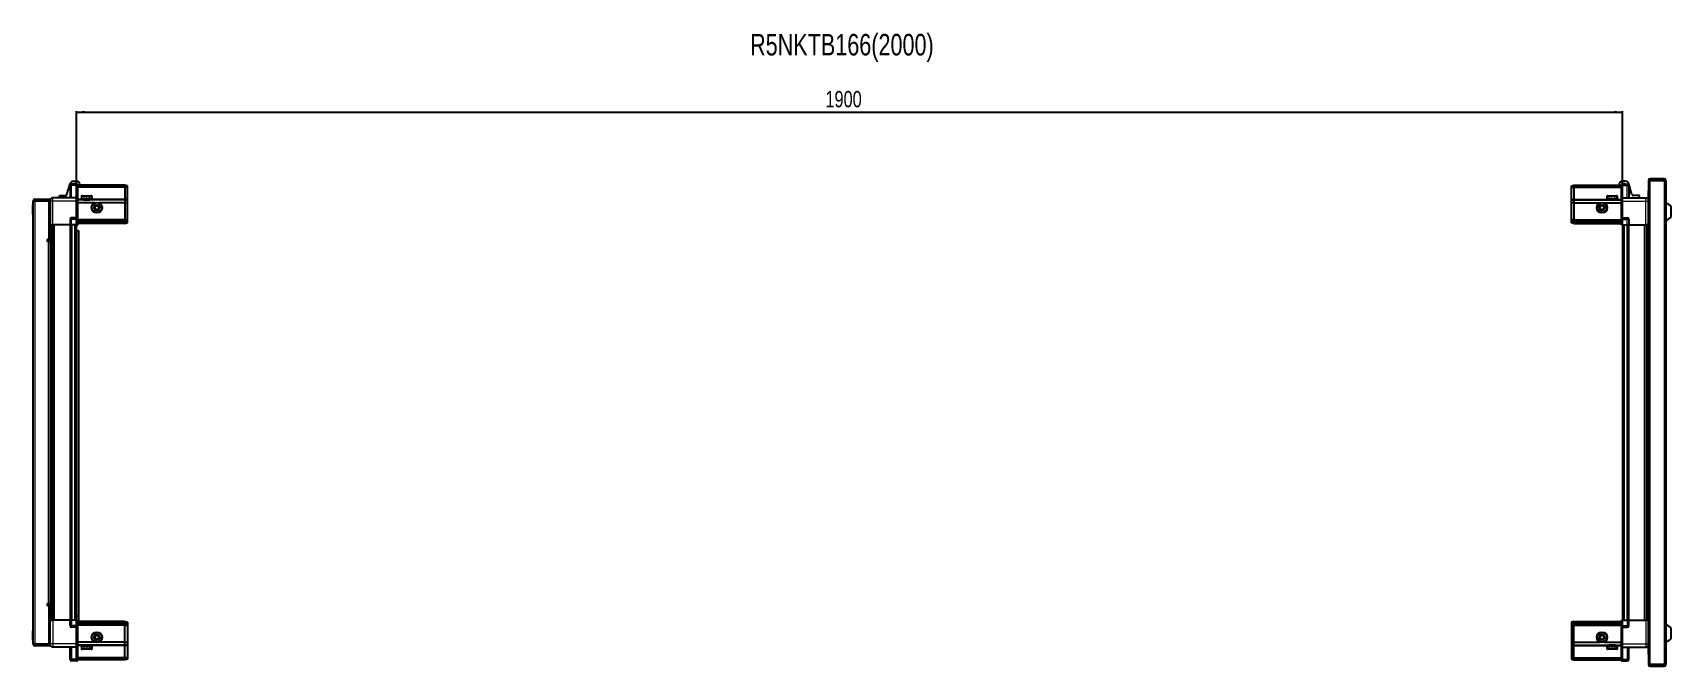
# Model space of a CAD drawing. Header units: millimetres. Extents: x 1132 to 7062, y -1137 to 1926.
# Drawn here: x 3138 to 5152, y 1148 to 1926 of the extents above; entities that cross this region are included whole.
import ezdxf

# ---------------------------------------------------------------- set-up
doc = ezdxf.new("R2010")
doc.units = ezdxf.units.MM
doc.layers.add('FORMAT', color=7, linetype='Continuous')
doc.styles.add('SLDTEXTSTYLE0', font='TXT', dxfattribs={"width": 0.75})
doc.dimstyles.new('SLDDIMSTYLE0', dxfattribs={"dimtxt": 20, "dimasz": 10, "dimexe": 0, "dimexo": 0.0625, "dimgap": 5, "dimtad": 2, "dimdec": 1, "dimrnd": 1e-09, "dimzin": 12, "dimdsep": 46, "dimtxsty": 'SLDTEXTSTYLE0', "dimsah": 1, "dimcen": 0.09, "dimadec": 0, "dimazin": 3, "dimtfac": 1, "dimtofl": 0, "dimtmove": 0, "dimatfit": 3, "dimfxl": 0, "dimfrac": 2, "dimtolj": 1, "dimtzin": 12, "dimarcsym": 0})

# ---------------------------------------------------------------- blocks, each defined once
blk = doc.blocks.new('_D_5')
at = {"layer": 'FORMAT'}
for p, q in [((3192.1, 1690.1), (3192.1, 1829.6)), ((3192.1, 1828.6), (5092.1, 1828.6)), ((5092.1, 1690.1), (5092.1, 1829.6))]:
    blk.add_line(p, q, dxfattribs=at)
for points in [[(3192.1, 1828.6), (3202.1, 1827.1), (3202.1, 1830.1)], [(5092.1, 1828.6), (5082.1, 1830.1), (5082.1, 1827.1)]]:
    blk.add_solid(points, dxfattribs=at)
at = {"layer": 'FORMAT', "insert": (4112.6, 1854.4), "char_height": 20, "attachment_point": 1, "style": 'SLDTEXTSTYLE0'}
blk.add_mtext('1900', dxfattribs=at)

msp = doc.modelspace()

# ---------------------------------------------------------------- linework, layer by layer
at = {"color": 7, "linetype": 'Continuous', "lineweight": 25}
for p, q in [((3180.48, 1727.19), (3184.25, 1740.34)), ((3184.26, 1738.1), (3184.26, 1723.1)), ((3192.26, 1740.1), (3186.26, 1740.1)), ((3188.57, 1743.6), (3191.8, 1743.6)), ((3192.26, 1740.1), (3192.59, 1740.1)), ((3192.26, 1740.1), (3192.26, 1738.1)), ((3192.26, 1723.3), (3192.26, 1738.1)), ((3192.26, 1723.3), (3192.26, 1738.1)), ((3193.46, 1739.6), (3192.59, 1740.1)), ((3193.46, 1738.1), (3193.46, 1739.6)), ((3251.76, 1738.6), (3193.46, 1738.6)), ((3193.46, 1738.1), (3193.46, 1723.3)), ((3251.76, 1736.1), (3193.46, 1736.1)), ((3196.12, 1740.34), (3196.62, 1738.6)), ((3251.76, 1738.6), (3251.76, 1736.1)), ((3254.76, 1737.8), (3251.76, 1738.6)), ((3251.76, 1736.1), (3251.76, 1721.6)), ((3254.76, 1735.95), (3251.76, 1736.1)), ((3254.76, 1735.95), (3254.76, 1737.8)), ((3254.76, 1721.6), (3254.76, 1735.95)), ((5029.46, 1737.8), (5032.46, 1738.6)), ((5029.46, 1735.95), (5029.46, 1737.8)), ((5029.46, 1735.95), (5032.46, 1736.1)), ((5029.46, 1721.6), (5029.46, 1735.95)), ((5032.46, 1738.6), (5032.46, 1736.1)), ((5032.46, 1738.6), (5090.76, 1738.6)), ((5032.46, 1736.1), (5032.46, 1721.6)), ((5032.46, 1736.1), (5090.76, 1736.1)), ((5088.09, 1740.34), (5087.59, 1738.6)), ((5091.62, 1740.1), (5090.76, 1739.6)), ((5090.76, 1739.6), (5090.76, 1738.1)), ((5090.76, 1723.3), (5090.76, 1738.1)), ((5091.96, 1740.1), (5091.62, 1740.1)), ((5091.96, 1738.1), (5091.96, 1740.1)), ((5091.96, 1740.1), (5097.96, 1740.1)), ((5091.96, 1738.1), (5091.96, 1723.3)), ((5095.64, 1743.6), (5092.42, 1743.6)), ((5099.96, 1738.1), (5099.96, 1723.1)), ((5103.74, 1727.19), (5099.97, 1740.34)), ((5123.96, 1744.5), (5123.96, 1732.1)), ((5123.96, 1732.1), (5125.46, 1732.1)), ((5125.46, 1744.5), (5125.46, 1732.1)), ((5125.96, 1731.6), (5125.96, 1744.5)), ((5125.96, 1744.5), (5143.36, 1744.5)), ((5143.36, 1746.6), (5126.06, 1746.6)), ((5143.36, 1745.1), (5126.06, 1745.1)), ((5143.36, 1745.1), (5143.36, 1746.6)), ((5143.36, 1744.5), (5145.46, 1744.5)), ((5145.46, 1744.5), (5145.46, 1149.7)), ((3138.76, 1714.74), (3138.46, 1714.74)), ((3138.46, 1703.17), (3138.46, 1714.74)), ((3140.26, 1719.25), (3138.76, 1719.25)), ((3138.76, 1718.75), (3138.76, 1719.25)), ((3138.76, 1175.45), (3138.76, 1718.75)), ((3140.86, 1719.85), (3140.86, 1721.35)), ((3140.86, 1721.35), (3141.76, 1721.35)), ((3140.86, 1719.85), (3141.76, 1719.85)), ((3140.86, 1719.35), (3158.26, 1719.35)), ((3141.76, 1719.85), (3141.76, 1721.35)), ((3141.76, 1721.35), (3158.26, 1721.35)), ((3141.76, 1719.85), (3158.26, 1719.85)), ((3158.26, 1719.85), (3158.26, 1721.35)), ((3159.76, 1719.35), (3158.26, 1719.35)), ((3158.26, 1719.35), (3158.26, 1671.85)), ((3159.76, 1719.1), (3159.76, 1690.1)), ((3192.26, 1723.1), (3163.26, 1723.1)), ((3171.31, 1723.1), (3171.31, 1726.1)), ((3171.31, 1726.1), (3179.03, 1726.1)), ((3192.26, 1723.1), (3192.26, 1723.3)), ((3192.26, 1723.1), (3193.46, 1723.1)), ((3192.26, 1719.1), (3192.26, 1723.1)), ((3192.26, 1698.8), (3192.26, 1719.1)), ((3193.46, 1723.3), (3193.46, 1723.1)), ((3193.46, 1723.1), (3193.46, 1719.1)), ((3251.76, 1720.6), (3193.46, 1720.6)), ((3193.46, 1719.1), (3193.46, 1698.8)), ((3214.76, 1717.1), (3193.46, 1717.1)), ((3198.26, 1725), (3198.26, 1722.6)), ((3198.26, 1722.6), (3198.26, 1722.1)), ((3198.26, 1722.1), (3198.39, 1722.1)), ((3198.58, 1722.6), (3198.39, 1722.6)), ((3198.39, 1722.6), (3198.39, 1722.1)), ((3198.39, 1722.1), (3198.58, 1722.1)), ((3198.58, 1722.6), (3198.58, 1722.1)), ((3198.58, 1722.1), (3199.11, 1722.1)), ((3199.06, 1725.8), (3206.23, 1725.8)), ((3199.51, 1722.6), (3199.11, 1722.6)), ((3199.11, 1722.6), (3199.11, 1722.1)), ((3199.11, 1722.1), (3199.51, 1722.1)), ((3199.51, 1722.6), (3199.51, 1722.1)), ((3199.51, 1722.1), (3200.38, 1722.1)), ((3200.36, 1722.1), (3200.36, 1722)), ((3200.36, 1722), (3209.16, 1722)), ((3200.95, 1722.6), (3200.38, 1722.6)), ((3200.38, 1722.6), (3200.38, 1722.1)), ((3200.38, 1722.1), (3200.95, 1722.1)), ((3200.76, 1721.6), (3201.45, 1721.12)), ((3200.76, 1721.6), (3205.79, 1721.6)), ((3201.45, 1721.12), (3200.76, 1720.64)), ((3200.76, 1720.64), (3200.76, 1720.6)), ((3200.76, 1720.64), (3205.79, 1720.64)), ((3200.95, 1722.6), (3200.95, 1722.1)), ((3200.95, 1722.1), (3202.08, 1722.1)), ((3201.45, 1721.12), (3205.61, 1721.12)), ((3202.77, 1722.6), (3202.08, 1722.6)), ((3202.08, 1722.6), (3202.08, 1722.1)), ((3202.08, 1722.1), (3202.77, 1722.1)), ((3202.77, 1722.6), (3202.77, 1722.1)), ((3202.77, 1722.1), (3204.04, 1722.1)), ((3204.78, 1722.6), (3204.04, 1722.6)), ((3204.04, 1722.6), (3204.04, 1722.1)), ((3204.04, 1722.1), (3204.27, 1722.1)), ((3204.27, 1722.6), (3204.27, 1722.1)), ((3204.77, 1722.6), (3204.77, 1722.1)), ((3204.77, 1722.1), (3204.78, 1722.1)), ((3204.78, 1722.6), (3204.78, 1722.1)), ((3204.78, 1722.1), (3206.07, 1722.1)), ((3205.61, 1721.12), (3208.07, 1721.12)), ((3205.79, 1721.6), (3208.76, 1721.6)), ((3205.79, 1720.64), (3208.76, 1720.64)), ((3206.79, 1722.6), (3206.07, 1722.6)), ((3206.07, 1722.6), (3206.07, 1722.1)), ((3206.13, 1722.6), (3206.13, 1722.1)), ((3206.13, 1722.1), (3206.79, 1722.1)), ((3206.23, 1725.8), (3210.46, 1725.8)), ((3206.79, 1722.6), (3206.79, 1722.1)), ((3206.79, 1722.1), (3207.97, 1722.1)), ((3208.59, 1722.6), (3207.97, 1722.6)), ((3207.97, 1722.6), (3207.97, 1722.1)), ((3207.97, 1722.1), (3208.59, 1722.1)), ((3208.07, 1721.12), (3208.76, 1721.6)), ((3208.76, 1720.64), (3208.07, 1721.12)), ((3208.59, 1722.6), (3208.59, 1722.1)), ((3208.59, 1722.1), (3209.56, 1722.1)), ((3208.76, 1720.6), (3208.76, 1720.64)), ((3209.16, 1722), (3209.16, 1722.1)), ((3210.03, 1722.6), (3209.56, 1722.6)), ((3209.56, 1722.6), (3209.56, 1722.1)), ((3209.56, 1722.1), (3210.03, 1722.1)), ((3210.03, 1722.6), (3210.03, 1722.1)), ((3210.03, 1722.1), (3210.68, 1722.1)), ((3210.95, 1722.6), (3210.68, 1722.6)), ((3210.68, 1722.6), (3210.68, 1722.1)), ((3210.68, 1722.1), (3210.95, 1722.1)), ((3210.95, 1722.6), (3210.95, 1722.1)), ((3210.95, 1722.1), (3211.22, 1722.1)), ((3211.26, 1722.6), (3211.22, 1722.6)), ((3211.22, 1722.6), (3211.22, 1722.1)), ((3211.22, 1722.1), (3211.26, 1722.1)), ((3211.26, 1722.6), (3211.26, 1725)), ((3211.26, 1722.6), (3211.26, 1722.1)), ((3251.76, 1717.1), (3219.76, 1717.1)), ((3251.76, 1721.6), (3251.76, 1720.6)), ((3251.76, 1720.6), (3251.76, 1717.1)), ((3254.76, 1719.8), (3251.76, 1720.6)), ((3251.76, 1717.1), (3251.76, 1696.6)), ((3251.76, 1717.1), (3254.76, 1716.77)), ((3254.76, 1719.8), (3254.76, 1721.6)), ((3254.76, 1716.77), (3254.76, 1719.8)), ((3254.76, 1696.6), (3254.76, 1716.77)), ((5029.46, 1719.8), (5029.46, 1721.6)), ((5029.46, 1719.8), (5032.46, 1720.6)), ((5029.46, 1716.77), (5029.46, 1719.8)), ((5032.46, 1717.1), (5029.46, 1716.77)), ((5029.46, 1696.6), (5029.46, 1716.77)), ((5032.46, 1721.6), (5032.46, 1720.6)), ((5032.46, 1720.6), (5032.46, 1717.1)), ((5032.46, 1720.6), (5090.76, 1720.6)), ((5032.46, 1717.1), (5032.46, 1696.6)), ((5032.46, 1717.1), (5064.46, 1717.1)), ((5069.46, 1717.1), (5090.76, 1717.1)), ((5072.96, 1725), (5072.96, 1722.1)), ((5072.96, 1722.1), (5072.99, 1722.1)), ((5073.11, 1722.6), (5072.99, 1722.6)), ((5072.99, 1722.6), (5072.99, 1722.1)), ((5072.99, 1722.1), (5073.11, 1722.1)), ((5073.11, 1722.6), (5073.11, 1722.1)), ((5073.11, 1722.1), (5073.52, 1722.1)), ((5073.86, 1722.6), (5073.52, 1722.6)), ((5073.52, 1722.6), (5073.52, 1722.1)), ((5073.52, 1722.1), (5073.86, 1722.1)), ((5073.76, 1725.8), (5085.16, 1725.8)), ((5073.86, 1722.6), (5073.86, 1722.1)), ((5073.86, 1722.1), (5074.64, 1722.1)), ((5075.16, 1722.6), (5074.64, 1722.6)), ((5074.64, 1722.6), (5074.64, 1722.1)), ((5074.64, 1722.1), (5075.16, 1722.1)), ((5075.06, 1722.1), (5075.06, 1722)), ((5075.06, 1722), (5083.86, 1722)), ((5075.16, 1722.6), (5075.16, 1722.1)), ((5075.16, 1722.1), (5076.22, 1722.1)), ((5075.46, 1721.6), (5076.15, 1721.12)), ((5075.46, 1721.6), (5083.46, 1721.6)), ((5076.15, 1721.12), (5075.46, 1720.64)), ((5075.46, 1720.64), (5075.46, 1720.6)), ((5075.46, 1720.64), (5083.46, 1720.64)), ((5076.15, 1721.12), (5082.77, 1721.12)), ((5076.88, 1722.6), (5076.22, 1722.6)), ((5076.22, 1722.6), (5076.22, 1722.1)), ((5076.22, 1722.1), (5076.88, 1722.1)), ((5076.88, 1722.6), (5076.88, 1722.1)), ((5076.88, 1722.1), (5078.12, 1722.1)), ((5078.85, 1722.6), (5078.12, 1722.6)), ((5078.12, 1722.6), (5078.12, 1722.1)), ((5078.12, 1722.1), (5078.55, 1722.1)), ((5078.55, 1722.6), (5078.55, 1722.1)), ((5078.85, 1722.6), (5078.85, 1722.1)), ((5078.85, 1722.1), (5080.15, 1722.1)), ((5080.88, 1722.6), (5080.15, 1722.6)), ((5080.15, 1722.6), (5080.15, 1722.1)), ((5080.42, 1722.6), (5080.42, 1722.1)), ((5080.42, 1722.1), (5080.88, 1722.1)), ((5080.88, 1722.6), (5080.88, 1722.1)), ((5080.88, 1722.1), (5082.11, 1722.1)), ((5082.77, 1722.6), (5082.11, 1722.6)), ((5082.11, 1722.6), (5082.11, 1722.1)), ((5082.11, 1722.1), (5082.77, 1722.1)), ((5082.77, 1722.6), (5082.77, 1722.1)), ((5082.77, 1722.1), (5083.82, 1722.1)), ((5082.77, 1721.12), (5083.46, 1721.6)), ((5083.46, 1720.64), (5082.77, 1721.12)), ((5083.46, 1720.6), (5083.46, 1720.64)), ((5084.34, 1722.6), (5083.82, 1722.6)), ((5083.82, 1722.6), (5083.82, 1722.1)), ((5083.82, 1722.1), (5084.34, 1722.1)), ((5083.86, 1722), (5083.86, 1722.1)), ((5084.34, 1722.6), (5084.34, 1722.1)), ((5084.34, 1722.1), (5085.09, 1722.1)), ((5085.42, 1722.6), (5085.09, 1722.6)), ((5085.09, 1722.6), (5085.09, 1722.1)), ((5085.09, 1722.1), (5085.42, 1722.1)), ((5085.42, 1722.6), (5085.42, 1722.1)), ((5085.42, 1722.1), (5085.82, 1722.1)), ((5085.93, 1722.6), (5085.82, 1722.6)), ((5085.82, 1722.6), (5085.82, 1722.1)), ((5085.82, 1722.1), (5085.93, 1722.1)), ((5085.93, 1722.6), (5085.93, 1722.1)), ((5085.93, 1722.1), (5085.96, 1722.1)), ((5085.96, 1722.1), (5085.96, 1725)), ((5090.76, 1723.1), (5090.76, 1723.3)), ((5091.96, 1723.1), (5090.76, 1723.1)), ((5090.76, 1719.1), (5090.76, 1723.1)), ((5090.76, 1698.8), (5090.76, 1719.1)), ((5091.96, 1723.3), (5091.96, 1723.1)), ((5091.96, 1723.1), (5091.96, 1719.1)), ((5091.96, 1723.1), (5120.96, 1723.1)), ((5091.96, 1719.1), (5091.96, 1698.8)), ((5112.91, 1726.1), (5105.18, 1726.1)), ((5112.91, 1723.1), (5112.91, 1726.1)), ((5123.86, 1731.6), (5123.86, 1162.6)), ((5123.86, 1731.6), (5125.96, 1731.6)), ((5152.06, 1700.1), (5152.06, 1712.1)), ((3138.46, 1703.17), (3138.76, 1703.17)), ((3158.26, 1692.85), (3159.76, 1692.85)), ((3184.26, 1696.6), (3184.26, 1690.1)), ((3192.26, 1698.6), (3186.26, 1698.6)), ((3192.26, 1698.6), (3192.26, 1698.8)), ((3192.26, 1698.6), (3192.26, 1696.6)), ((3192.26, 1698.6), (3193.46, 1698.6)), ((3192.26, 1690.1), (3192.26, 1696.6)), ((3192.26, 1690.1), (3192.26, 1696.6)), ((3192.59, 1690.1), (3192.59, 1696.6)), ((3193.46, 1698.8), (3193.46, 1698.6)), ((3193.46, 1697.93), (3193.46, 1698.6)), ((3193.46, 1697.93), (3193.46, 1690.1)), ((3251.76, 1695.6), (3193.46, 1695.6)), ((3251.76, 1694.6), (3193.46, 1694.6)), ((3251.76, 1693.1), (3193.46, 1693.1)), ((3251.76, 1691.6), (3193.46, 1691.6)), ((3251.76, 1696.6), (3251.76, 1695.6)), ((3251.76, 1695.6), (3251.76, 1694.6)), ((3251.76, 1695.6), (3254.76, 1694.8)), ((3251.76, 1694.6), (3251.76, 1693.1)), ((3251.76, 1694.6), (3254.76, 1694.06)), ((3251.76, 1693.1), (3254.76, 1693.56)), ((3251.76, 1693.1), (3251.76, 1691.6)), ((3251.76, 1691.6), (3254.76, 1692.41)), ((3254.76, 1694.8), (3254.76, 1696.6)), ((3254.76, 1694.06), (3254.76, 1694.8)), ((3254.76, 1693.56), (3254.76, 1694.06)), ((3254.76, 1692.41), (3254.76, 1693.56)), ((5029.46, 1694.8), (5029.46, 1696.6)), ((5032.46, 1695.6), (5029.46, 1694.8)), ((5029.46, 1694.06), (5029.46, 1694.8)), ((5032.46, 1694.6), (5029.46, 1694.06)), ((5029.46, 1693.56), (5029.46, 1694.06)), ((5032.46, 1693.1), (5029.46, 1693.56)), ((5029.46, 1692.41), (5029.46, 1693.56)), ((5032.46, 1691.6), (5029.46, 1692.41)), ((5032.46, 1696.6), (5032.46, 1695.6)), ((5032.46, 1695.6), (5032.46, 1694.6)), ((5032.46, 1695.6), (5090.76, 1695.6)), ((5032.46, 1694.6), (5090.76, 1694.6)), ((5032.46, 1694.6), (5032.46, 1693.1)), ((5032.46, 1693.1), (5032.46, 1691.6)), ((5032.46, 1693.1), (5090.76, 1693.1)), ((5032.46, 1691.6), (5090.76, 1691.6)), ((5090.76, 1698.6), (5090.76, 1698.8)), ((5091.96, 1698.6), (5090.76, 1698.6)), ((5090.76, 1698.6), (5090.76, 1697.93)), ((5090.76, 1690.1), (5090.76, 1697.93)), ((5091.62, 1696.6), (5091.62, 1690.1)), ((5091.96, 1698.8), (5091.96, 1698.6)), ((5091.96, 1696.6), (5091.96, 1698.6)), ((5091.96, 1696.6), (5091.96, 1698.6)), ((5091.96, 1698.6), (5097.96, 1698.6)), ((5091.96, 1696.6), (5091.96, 1690.1)), ((5099.96, 1696.6), (5099.96, 1690.1)), ((3158.26, 1671.85), (3156.91, 1671.85)), ((3159.76, 1690.1), (3158.26, 1690.1)), ((3160.41, 1204.1), (3160.41, 1690.1)), ((3162.2, 1690.1), (3162.2, 1204.1)), ((3162.23, 1690.1), (3162.23, 1204.1)), ((3184.26, 1690.1), (3163.26, 1690.1)), ((3184.26, 1690.1), (3186.26, 1690.1)), ((3184.91, 1204.1), (3184.91, 1690.1)), ((3192.26, 1690.1), (3186.26, 1690.1)), ((3192.11, 1204.1), (3192.11, 1690.1)), ((3192.11, 1683.1), (3194.61, 1683.1)), ((3192.26, 1690.1), (3192.59, 1690.1)), ((3192.26, 1690.1), (3192.26, 1690.1)), ((3193.46, 1690.1), (3192.59, 1690.1)), ((3192.59, 1690.1), (3192.59, 1690.1)), ((3194.61, 1683.1), (3194.61, 1209.6)), ((5091.62, 1690.1), (5090.76, 1690.1)), ((5091.96, 1690.1), (5091.62, 1690.1)), ((5091.96, 1690.1), (5097.96, 1690.1)), ((5092.11, 1690.1), (5092.11, 1204.1)), ((5099.96, 1690.1), (5097.96, 1690.1)), ((5099.31, 1690.1), (5099.31, 1204.1)), ((5099.96, 1690.1), (5120.96, 1690.1)), ((5121.98, 1204.1), (5121.98, 1690.1)), ((5122.02, 1204.1), (5122.02, 1690.1)), ((5123.81, 1690.1), (5123.81, 1204.1)), ((3156.91, 1669.85), (3157.66, 1669.85)), ((3157.66, 1669.85), (3159.76, 1669.85)), ((3159.76, 1669.85), (3159.76, 1224.35)), ((3157.66, 1224.35), (3156.91, 1224.35)), ((3156.91, 1222.35), (3158.26, 1222.35)), ((3159.76, 1224.35), (3157.66, 1224.35)), ((3158.26, 1222.35), (3158.26, 1174.85)), ((3194.61, 1209.6), (3192.11, 1209.6)), ((3194.61, 1209.6), (3194.61, 1202.6)), ((3138.76, 1191.04), (3138.46, 1191.04)), ((3138.46, 1181.36), (3138.46, 1191.04)), ((3159.76, 1204.1), (3158.26, 1204.1)), ((3159.76, 1201.35), (3158.26, 1201.35)), ((3159.76, 1175.1), (3159.76, 1204.1)), ((3184.26, 1204.1), (3163.26, 1204.1)), ((3184.26, 1197.6), (3184.26, 1204.1)), ((3184.26, 1204.1), (3186.26, 1204.1)), ((3192.26, 1204.1), (3186.26, 1204.1)), ((3192.26, 1195.6), (3186.26, 1195.6)), ((3192.26, 1197.6), (3192.26, 1204.1)), ((3192.26, 1204.1), (3192.59, 1204.1)), ((3192.26, 1197.6), (3192.26, 1195.6)), ((3192.26, 1197.6), (3192.26, 1195.6)), ((3192.26, 1195.6), (3193.46, 1195.6)), ((3192.26, 1195.4), (3192.26, 1195.6)), ((3192.26, 1175.1), (3192.26, 1195.4)), ((3192.59, 1197.6), (3192.59, 1204.1)), ((3192.59, 1204.1), (3193.46, 1204.1)), ((3193.46, 1204.1), (3193.46, 1196.28)), ((3251.76, 1202.6), (3193.46, 1202.6)), ((3251.76, 1201.1), (3193.46, 1201.1)), ((3251.76, 1199.6), (3193.46, 1199.6)), ((3251.76, 1198.6), (3193.46, 1198.6)), ((3193.46, 1195.6), (3193.46, 1196.28)), ((3193.46, 1195.6), (3193.46, 1195.4)), ((3193.46, 1195.4), (3193.46, 1175.1)), ((3251.76, 1201.1), (3251.76, 1202.6)), ((3251.76, 1202.6), (3254.76, 1201.8)), ((3251.76, 1199.6), (3251.76, 1201.1)), ((3251.76, 1201.1), (3254.76, 1200.65)), ((3251.76, 1199.6), (3254.76, 1200.15)), ((3251.76, 1198.6), (3251.76, 1199.6)), ((3251.76, 1198.6), (3254.76, 1199.41)), ((3251.76, 1197.6), (3251.76, 1198.6)), ((3251.76, 1177.1), (3251.76, 1197.6)), ((3254.76, 1201.8), (3254.76, 1200.65)), ((3254.76, 1200.65), (3254.76, 1200.15)), ((3254.76, 1200.15), (3254.76, 1199.41)), ((3254.76, 1199.41), (3254.76, 1197.6)), ((3254.76, 1197.6), (3254.76, 1177.44)), ((5032.46, 1202.6), (5029.46, 1201.8)), ((5029.46, 1201.8), (5029.46, 1200.65)), ((5032.46, 1201.1), (5029.46, 1200.65)), ((5029.46, 1200.65), (5029.46, 1200.15)), ((5032.46, 1199.6), (5029.46, 1200.15)), ((5029.46, 1200.15), (5029.46, 1199.41)), ((5032.46, 1198.6), (5029.46, 1199.41)), ((5029.46, 1199.41), (5029.46, 1197.6)), ((5029.46, 1197.6), (5029.46, 1177.44)), ((5032.46, 1201.1), (5032.46, 1202.6)), ((5032.46, 1202.6), (5090.76, 1202.6)), ((5032.46, 1199.6), (5032.46, 1201.1)), ((5032.46, 1201.1), (5090.76, 1201.1)), ((5032.46, 1199.6), (5090.76, 1199.6)), ((5032.46, 1198.6), (5032.46, 1199.6)), ((5032.46, 1198.6), (5090.76, 1198.6)), ((5032.46, 1197.6), (5032.46, 1198.6)), ((5032.46, 1177.1), (5032.46, 1197.6)), ((5090.76, 1196.28), (5090.76, 1204.1)), ((5090.76, 1204.1), (5091.62, 1204.1)), ((5090.76, 1196.28), (5090.76, 1195.6)), ((5091.96, 1195.6), (5090.76, 1195.6)), ((5090.76, 1195.4), (5090.76, 1195.6)), ((5090.76, 1175.1), (5090.76, 1195.4)), ((5091.62, 1204.1), (5091.62, 1204.1)), ((5091.62, 1204.1), (5091.62, 1197.6)), ((5091.96, 1204.1), (5091.62, 1204.1)), ((5091.96, 1204.1), (5091.96, 1197.6)), ((5091.96, 1204.1), (5091.96, 1204.1)), ((5091.96, 1204.1), (5091.96, 1197.6)), ((5091.96, 1204.1), (5097.96, 1204.1)), ((5091.96, 1195.6), (5091.96, 1197.6)), ((5091.96, 1195.6), (5091.96, 1195.4)), ((5091.96, 1195.6), (5097.96, 1195.6)), ((5091.96, 1195.4), (5091.96, 1175.1)), ((5099.96, 1204.1), (5097.96, 1204.1)), ((5099.96, 1197.6), (5099.96, 1204.1)), ((5099.96, 1204.1), (5120.96, 1204.1)), ((5152.06, 1182.1), (5152.06, 1194.1)), ((3138.46, 1179.47), (3138.46, 1181.36)), ((3138.46, 1179.47), (3138.76, 1179.47)), ((3138.76, 1174.95), (3138.76, 1175.45)), ((3140.26, 1174.95), (3138.76, 1174.95)), ((3158.26, 1174.85), (3140.86, 1174.85)), ((3140.86, 1174.35), (3140.86, 1172.85)), ((3140.86, 1174.35), (3141.76, 1174.35)), ((3140.86, 1172.85), (3141.76, 1172.85)), ((3158.26, 1174.35), (3141.76, 1174.35)), ((3141.76, 1174.35), (3141.76, 1172.85)), ((3158.26, 1172.85), (3141.76, 1172.85)), ((3158.26, 1174.85), (3159.76, 1174.85)), ((3158.26, 1174.35), (3158.26, 1172.85)), ((3192.26, 1171.1), (3163.26, 1171.1)), ((3184.26, 1156.1), (3184.26, 1171.1)), ((3192.26, 1171.1), (3192.26, 1175.1)), ((3192.26, 1171.1), (3193.46, 1171.1)), ((3192.26, 1170.9), (3192.26, 1171.1)), ((3192.26, 1156.1), (3192.26, 1170.9)), ((3214.76, 1177.1), (3193.46, 1177.1)), ((3193.46, 1175.1), (3193.46, 1171.1)), ((3251.76, 1173.6), (3193.46, 1173.6)), ((3193.46, 1171.1), (3193.46, 1170.9)), ((3193.46, 1170.9), (3193.46, 1156.1)), ((3198.26, 1172.1), (3198.26, 1169.2)), ((3198.35, 1172.1), (3198.26, 1172.1)), ((3198.35, 1171.6), (3198.35, 1172.1)), ((3198.52, 1172.1), (3198.35, 1172.1)), ((3198.35, 1171.6), (3198.52, 1171.6)), ((3198.52, 1171.6), (3198.52, 1172.1)), ((3199.01, 1172.1), (3198.52, 1172.1)), ((3199.01, 1171.6), (3199.01, 1172.1)), ((3199.39, 1172.1), (3199.01, 1172.1)), ((3199.01, 1171.6), (3199.39, 1171.6)), ((3199.21, 1168.4), (3199.06, 1168.4)), ((3210.46, 1168.4), (3199.21, 1168.4)), ((3199.39, 1171.6), (3199.39, 1172.1)), ((3200.23, 1172.1), (3199.39, 1172.1)), ((3200.23, 1171.6), (3200.23, 1172.1)), ((3200.79, 1172.1), (3200.23, 1172.1)), ((3200.23, 1171.6), (3200.79, 1171.6)), ((3200.36, 1172.2), (3200.36, 1172.1)), ((3205.76, 1172.2), (3200.36, 1172.2)), ((3200.76, 1173.6), (3200.76, 1173.57)), ((3200.76, 1173.57), (3201.45, 1173.09)), ((3200.86, 1173.57), (3200.76, 1173.57)), ((3201.45, 1173.09), (3200.76, 1172.6)), ((3200.86, 1172.6), (3200.76, 1172.6)), ((3200.79, 1171.6), (3200.79, 1172.1)), ((3201.89, 1172.1), (3200.79, 1172.1)), ((3208.76, 1173.57), (3200.86, 1173.57)), ((3208.76, 1172.6), (3200.86, 1172.6)), ((3201.53, 1173.09), (3201.45, 1173.09)), ((3208.07, 1173.09), (3201.53, 1173.09)), ((3201.89, 1171.6), (3201.89, 1172.1)), ((3202.57, 1172.1), (3201.89, 1172.1)), ((3201.89, 1171.6), (3202.57, 1171.6)), ((3202.57, 1171.6), (3202.57, 1172.1)), ((3203.84, 1172.1), (3202.57, 1172.1)), ((3203.84, 1171.6), (3203.84, 1172.1)), ((3204.13, 1172.1), (3203.84, 1172.1)), ((3203.84, 1171.6), (3204.57, 1171.6)), ((3204.13, 1171.6), (3204.13, 1172.1)), ((3204.57, 1171.6), (3204.57, 1172.1)), ((3205.87, 1172.1), (3204.57, 1172.1)), ((3209.16, 1172.2), (3205.76, 1172.2)), ((3205.87, 1171.6), (3205.87, 1172.1)), ((3205.87, 1171.6), (3206.59, 1171.6)), ((3206, 1171.6), (3206, 1172.1)), ((3206.59, 1172.1), (3206, 1172.1)), ((3206.59, 1171.6), (3206.59, 1172.1)), ((3207.79, 1172.1), (3206.59, 1172.1)), ((3207.79, 1171.6), (3207.79, 1172.1)), ((3208.43, 1172.1), (3207.79, 1172.1)), ((3207.79, 1171.6), (3208.43, 1171.6)), ((3208.07, 1173.09), (3208.76, 1173.57)), ((3208.76, 1172.6), (3208.07, 1173.09)), ((3208.43, 1171.6), (3208.43, 1172.1)), ((3209.42, 1172.1), (3208.43, 1172.1)), ((3208.76, 1173.57), (3208.76, 1173.6)), ((3209.16, 1172.1), (3209.16, 1172.2)), ((3209.42, 1171.6), (3209.42, 1172.1)), ((3209.9, 1172.1), (3209.42, 1172.1)), ((3209.42, 1171.6), (3209.9, 1171.6)), ((3209.9, 1171.6), (3209.9, 1172.1)), ((3210.59, 1172.1), (3209.9, 1172.1)), ((3210.59, 1171.6), (3210.59, 1172.1)), ((3210.88, 1172.1), (3210.59, 1172.1)), ((3210.59, 1171.6), (3210.88, 1171.6)), ((3210.88, 1171.6), (3210.88, 1172.1)), ((3211.19, 1172.1), (3210.88, 1172.1)), ((3211.19, 1171.6), (3211.19, 1172.1)), ((3211.25, 1172.1), (3211.19, 1172.1)), ((3211.19, 1171.6), (3211.25, 1171.6)), ((3211.25, 1171.6), (3211.25, 1172.1)), ((3211.26, 1172.1), (3211.25, 1172.1)), ((3211.26, 1169.2), (3211.26, 1172.1)), ((3251.76, 1177.1), (3219.76, 1177.1)), ((3251.76, 1177.1), (3254.76, 1177.44)), ((3251.76, 1173.6), (3251.76, 1177.1)), ((3254.76, 1174.41), (3251.76, 1173.6)), ((3251.76, 1172.6), (3251.76, 1173.6)), ((3251.76, 1158.1), (3251.76, 1172.6)), ((3254.76, 1177.44), (3254.76, 1174.41)), ((3254.76, 1174.41), (3254.76, 1172.6)), ((3254.76, 1172.6), (3254.76, 1158.26)), ((5032.46, 1177.1), (5029.46, 1177.44)), ((5029.46, 1177.44), (5029.46, 1174.41)), ((5029.46, 1174.41), (5032.46, 1173.6)), ((5029.46, 1174.41), (5029.46, 1172.6)), ((5029.46, 1172.6), (5029.46, 1158.26)), ((5032.46, 1177.1), (5064.46, 1177.1)), ((5032.46, 1173.6), (5032.46, 1177.1)), ((5032.46, 1173.6), (5090.76, 1173.6)), ((5032.46, 1172.6), (5032.46, 1173.6)), ((5032.46, 1158.1), (5032.46, 1172.6)), ((5069.46, 1177.1), (5090.76, 1177.1)), ((5072.96, 1172.1), (5072.96, 1169.2)), ((5072.98, 1172.1), (5072.96, 1172.1)), ((5072.98, 1171.6), (5072.98, 1172.1)), ((5073.07, 1172.1), (5072.98, 1172.1)), ((5072.98, 1171.6), (5073.07, 1171.6)), ((5073.07, 1171.6), (5073.07, 1172.1)), ((5073.45, 1172.1), (5073.07, 1172.1)), ((5073.45, 1171.6), (5073.45, 1172.1)), ((5073.76, 1172.1), (5073.45, 1172.1)), ((5073.45, 1171.6), (5073.76, 1171.6)), ((5073.76, 1171.6), (5073.76, 1172.1)), ((5074.5, 1172.1), (5073.76, 1172.1)), ((5085.16, 1168.4), (5073.76, 1168.4)), ((5074.5, 1171.6), (5074.5, 1172.1)), ((5075.01, 1172.1), (5074.5, 1172.1)), ((5074.5, 1171.6), (5075.01, 1171.6)), ((5075.01, 1171.6), (5075.01, 1172.1)), ((5076.05, 1172.1), (5075.01, 1172.1)), ((5075.06, 1172.2), (5075.06, 1172.1)), ((5083.86, 1172.2), (5075.06, 1172.2)), ((5075.46, 1173.6), (5075.46, 1173.57)), ((5075.46, 1173.57), (5076.15, 1173.09)), ((5083.46, 1173.57), (5075.46, 1173.57)), ((5076.15, 1173.09), (5075.46, 1172.6)), ((5083.46, 1172.6), (5075.46, 1172.6)), ((5076.05, 1171.6), (5076.05, 1172.1)), ((5076.7, 1172.1), (5076.05, 1172.1)), ((5076.05, 1171.6), (5076.7, 1171.6)), ((5082.77, 1173.09), (5076.15, 1173.09)), ((5076.7, 1171.6), (5076.7, 1172.1)), ((5077.92, 1172.1), (5076.7, 1172.1)), ((5077.92, 1171.6), (5077.92, 1172.1)), ((5078.42, 1172.1), (5077.92, 1172.1)), ((5077.92, 1171.6), (5078.65, 1171.6)), ((5078.42, 1171.6), (5078.42, 1172.1)), ((5078.65, 1171.6), (5078.65, 1172.1)), ((5079.95, 1172.1), (5078.65, 1172.1)), ((5079.95, 1171.6), (5079.95, 1172.1)), ((5079.95, 1171.6), (5080.68, 1171.6)), ((5080.29, 1171.6), (5080.29, 1172.1)), ((5080.68, 1172.1), (5080.29, 1172.1)), ((5080.68, 1171.6), (5080.68, 1172.1)), ((5081.93, 1172.1), (5080.68, 1172.1)), ((5081.93, 1171.6), (5081.93, 1172.1)), ((5082.59, 1172.1), (5081.93, 1172.1)), ((5081.93, 1171.6), (5082.59, 1171.6)), ((5082.59, 1171.6), (5082.59, 1172.1)), ((5083.67, 1172.1), (5082.59, 1172.1)), ((5082.77, 1173.09), (5083.46, 1173.57)), ((5083.46, 1172.6), (5082.77, 1173.09)), ((5083.46, 1173.57), (5083.46, 1173.6)), ((5083.67, 1171.6), (5083.67, 1172.1)), ((5084.2, 1172.1), (5083.67, 1172.1)), ((5083.67, 1171.6), (5084.2, 1171.6)), ((5083.86, 1172.1), (5083.86, 1172.2)), ((5084.2, 1171.6), (5084.2, 1172.1)), ((5084.99, 1172.1), (5084.2, 1172.1)), ((5084.99, 1171.6), (5084.99, 1172.1)), ((5085.34, 1172.1), (5084.99, 1172.1)), ((5084.99, 1171.6), (5085.34, 1171.6)), ((5085.34, 1171.6), (5085.34, 1172.1)), ((5085.77, 1172.1), (5085.34, 1172.1)), ((5085.77, 1171.6), (5085.77, 1172.1)), ((5085.91, 1172.1), (5085.77, 1172.1)), ((5085.77, 1171.6), (5085.91, 1171.6)), ((5085.91, 1171.6), (5085.91, 1172.1)), ((5085.96, 1172.1), (5085.91, 1172.1)), ((5085.96, 1169.2), (5085.96, 1172.1)), ((5090.76, 1171.1), (5090.76, 1175.1)), ((5091.96, 1171.1), (5090.76, 1171.1)), ((5090.76, 1170.9), (5090.76, 1171.1)), ((5090.76, 1156.1), (5090.76, 1170.9)), ((5091.96, 1175.1), (5091.96, 1171.1)), ((5091.96, 1171.1), (5091.96, 1170.9)), ((5091.96, 1171.1), (5120.96, 1171.1)), ((5091.96, 1170.9), (5091.96, 1156.1)), ((5091.96, 1170.9), (5091.96, 1156.1)), ((5099.96, 1156.1), (5099.96, 1171.1)), ((3192.26, 1154.1), (3186.26, 1154.1)), ((3192.26, 1156.1), (3192.26, 1154.1)), ((3192.26, 1154.1), (3192.59, 1154.1)), ((3192.26, 1154.1), (3192.26, 1154.1)), ((3192.26, 1154.1), (3192.59, 1154.1)), ((3192.59, 1154.1), (3193.46, 1154.6)), ((3192.59, 1154.1), (3193.46, 1154.6)), ((3251.76, 1158.1), (3193.46, 1158.1)), ((3193.46, 1154.6), (3193.46, 1156.1)), ((3251.76, 1155.6), (3193.46, 1155.6)), ((3254.76, 1158.26), (3251.76, 1158.1)), ((3251.76, 1155.6), (3251.76, 1158.1)), ((3254.76, 1156.41), (3251.76, 1155.6)), ((3254.76, 1158.26), (3254.76, 1156.41)), ((5029.46, 1158.26), (5032.46, 1158.1)), ((5029.46, 1158.26), (5029.46, 1156.41)), ((5029.46, 1156.41), (5032.46, 1155.6)), ((5032.46, 1158.1), (5090.76, 1158.1)), ((5032.46, 1155.6), (5032.46, 1158.1)), ((5032.46, 1155.6), (5090.76, 1155.6)), ((5090.76, 1156.1), (5090.76, 1154.6)), ((5090.76, 1154.6), (5091.62, 1154.1)), ((5091.96, 1154.1), (5091.62, 1154.1)), ((5091.96, 1154.1), (5091.96, 1156.1)), ((5091.96, 1154.1), (5097.96, 1154.1)), ((5125.96, 1162.6), (5123.86, 1162.6)), ((5123.96, 1162.1), (5125.46, 1162.1)), ((5123.96, 1162.1), (5123.96, 1149.7)), ((5125.46, 1162.1), (5125.46, 1149.7)), ((5125.96, 1149.7), (5125.96, 1162.6)), ((5143.36, 1149.7), (5125.96, 1149.7)), ((5126.06, 1149.1), (5143.36, 1149.1)), ((5145.46, 1149.7), (5143.36, 1149.7)), ((5143.36, 1149.1), (5143.36, 1147.6)), ((5126.06, 1147.6), (5143.36, 1147.6))]:
    msp.add_line(p, q, dxfattribs=at)
at = {"color": 8, "linetype": 'Continuous', "lineweight": 18}
for p, q in [((3186.26, 1738.1), (3184.26, 1738.1)), ((3186.26, 1738.1), (3186.26, 1740.1)), ((3186.26, 1723.1), (3186.26, 1738.1)), ((3192.26, 1738.1), (3186.26, 1738.1)), ((3192.26, 1738.1), (3193.46, 1738.1)), ((5091.96, 1738.1), (5090.76, 1738.1)), ((5091.96, 1738.1), (5097.96, 1738.1)), ((5097.96, 1738.1), (5097.96, 1740.1)), ((5097.96, 1723.1), (5097.96, 1738.1)), ((5097.96, 1738.1), (5099.96, 1738.1)), ((5125.46, 1744.5), (5123.96, 1744.5)), ((5126.06, 1745.1), (5126.06, 1746.6)), ((5143.36, 1744.5), (5143.36, 1149.7)), ((3140.86, 1719.35), (3140.86, 1174.85)), ((3163.26, 1690.1), (3163.26, 1719.1)), ((3192.26, 1719.1), (3163.26, 1719.1)), ((3192.26, 1723.3), (3193.46, 1723.3)), ((3192.26, 1719.1), (3193.46, 1719.1)), ((3200.76, 1721.6), (3193.46, 1721.6)), ((3198.26, 1725), (3206.43, 1725)), ((3206.43, 1725), (3211.26, 1725)), ((3251.76, 1721.6), (3208.76, 1721.6)), ((3254.76, 1721.6), (3251.76, 1721.6)), ((5029.46, 1721.6), (5032.46, 1721.6)), ((5032.46, 1721.6), (5075.46, 1721.6)), ((5072.96, 1725), (5085.96, 1725)), ((5083.46, 1721.6), (5090.76, 1721.6)), ((5090.76, 1723.3), (5091.96, 1723.3)), ((5091.96, 1719.1), (5090.76, 1719.1)), ((5091.96, 1719.1), (5120.96, 1719.1)), ((5120.96, 1690.1), (5120.96, 1719.1)), ((5125.96, 1731.6), (5125.96, 1162.6)), ((3184.26, 1696.6), (3186.26, 1696.6)), ((3186.26, 1696.6), (3186.26, 1698.6)), ((3186.26, 1690.1), (3186.26, 1696.6)), ((3192.26, 1696.6), (3186.26, 1696.6)), ((3192.26, 1698.8), (3193.46, 1698.8)), ((3192.26, 1696.6), (3192.59, 1696.6)), ((3251.76, 1696.6), (3193.46, 1696.6)), ((3251.76, 1696.6), (3254.76, 1696.6)), ((5032.46, 1696.6), (5029.46, 1696.6)), ((5032.46, 1696.6), (5090.76, 1696.6)), ((5090.76, 1698.8), (5091.96, 1698.8)), ((5091.96, 1696.6), (5091.62, 1696.6)), ((5091.96, 1696.6), (5097.96, 1696.6)), ((5097.96, 1696.6), (5097.96, 1698.6)), ((5097.96, 1690.1), (5097.96, 1696.6)), ((5099.96, 1696.6), (5097.96, 1696.6)), ((3159.76, 1669.85), (3159.76, 1690.1)), ((3160.99, 1690.1), (3160.99, 1204.1)), ((3163.44, 1204.1), (3163.44, 1690.1)), ((3164.85, 1690.1), (3164.85, 1204.1)), ((3184.26, 1204.1), (3184.26, 1690.1)), ((3186.91, 1204.1), (3186.91, 1690.1)), ((3190.11, 1204.1), (3190.11, 1690.1)), ((3192.26, 1690.1), (3192.59, 1690.1)), ((5094.11, 1690.1), (5094.11, 1204.1)), ((5097.31, 1690.1), (5097.31, 1204.1)), ((5099.96, 1690.1), (5099.96, 1204.1)), ((5119.36, 1204.1), (5119.36, 1690.1)), ((5120.77, 1690.1), (5120.77, 1204.1)), ((5123.22, 1204.1), (5123.22, 1690.1)), ((3157.66, 1224.35), (3157.66, 1669.85)), ((3159.76, 1204.1), (3159.76, 1224.35)), ((3163.26, 1204.1), (3163.26, 1175.1)), ((3184.26, 1197.6), (3186.26, 1197.6)), ((3186.26, 1204.1), (3186.26, 1197.6)), ((3186.26, 1197.6), (3186.26, 1195.6)), ((3192.26, 1197.6), (3186.26, 1197.6)), ((3192.26, 1197.6), (3192.59, 1197.6)), ((3193.46, 1195.4), (3192.26, 1195.4)), ((3251.76, 1197.6), (3193.46, 1197.6)), ((3251.76, 1197.6), (3254.76, 1197.6)), ((5032.46, 1197.6), (5029.46, 1197.6)), ((5032.46, 1197.6), (5090.76, 1197.6)), ((5091.96, 1195.4), (5090.76, 1195.4)), ((5091.96, 1204.1), (5091.62, 1204.1)), ((5091.96, 1197.6), (5091.62, 1197.6)), ((5091.96, 1197.6), (5097.96, 1197.6)), ((5097.96, 1204.1), (5097.96, 1197.6)), ((5099.96, 1197.6), (5097.96, 1197.6)), ((5097.96, 1197.6), (5097.96, 1195.6)), ((5120.96, 1204.1), (5120.96, 1175.1)), ((3192.26, 1175.1), (3163.26, 1175.1)), ((3186.26, 1171.1), (3186.26, 1156.1)), ((3192.26, 1175.1), (3193.46, 1175.1)), ((3193.46, 1170.9), (3192.26, 1170.9)), ((3200.76, 1172.6), (3193.46, 1172.6)), ((3198.43, 1169.2), (3198.26, 1169.2)), ((3211.26, 1169.2), (3198.43, 1169.2)), ((3251.76, 1172.6), (3208.76, 1172.6)), ((3254.76, 1172.6), (3251.76, 1172.6)), ((5029.46, 1172.6), (5032.46, 1172.6)), ((5032.46, 1172.6), (5075.46, 1172.6)), ((5085.96, 1169.2), (5072.96, 1169.2)), ((5083.46, 1172.6), (5090.76, 1172.6)), ((5091.96, 1175.1), (5090.76, 1175.1)), ((5091.96, 1170.9), (5090.76, 1170.9)), ((5091.96, 1175.1), (5120.96, 1175.1)), ((5097.96, 1171.1), (5097.96, 1156.1)), ((3186.26, 1156.1), (3184.26, 1156.1)), ((3186.26, 1156.1), (3186.26, 1154.1)), ((3192.26, 1156.1), (3186.26, 1156.1)), ((3192.26, 1156.1), (3193.46, 1156.1)), ((5091.96, 1156.1), (5090.76, 1156.1)), ((5091.96, 1156.1), (5097.96, 1156.1)), ((5097.96, 1156.1), (5099.96, 1156.1)), ((5097.96, 1156.1), (5097.96, 1154.1)), ((5125.46, 1149.7), (5123.96, 1149.7)), ((5126.06, 1149.1), (5126.06, 1147.6))]:
    msp.add_line(p, q, dxfattribs=at)
at = {"color": 7, "linetype": 'Continuous', "lineweight": 25}
for centre, radius in [((3217.26, 1711.1), 6.5), ((3217.26, 1711.1), 3.46), ((5066.96, 1711.1), 6.5), ((5066.96, 1711.1), 3.46), ((3217.26, 1183.1), 6.5), ((5066.96, 1183.1), 6.5), ((3217.26, 1183.1), 3.46), ((5066.96, 1183.1), 3.46)]:
    msp.add_circle(centre, radius, dxfattribs=at)
at = {"color": 8, "linetype": 'Continuous', "lineweight": 18}
for centre in [(3217.26, 1711.1), (5066.96, 1711.1), (3217.26, 1183.1), (5066.96, 1183.1)]:
    msp.add_circle(centre, 5.7, dxfattribs=at)
at = {"color": 7, "linetype": 'Continuous', "lineweight": 25}
for centre, radius, start, end in [((3188.57, 1739.1), 4.5, 90, 164), ((3186.26, 1738.1), 2, 90, 180), ((3190.21, 1738.7), 1.9, 47.4631, 132.5369), ((3191.8, 1739.1), 4.5, 16, 90), ((5092.42, 1739.1), 4.5, 90, 164), ((5094.01, 1738.7), 1.9, 47.4631, 132.5369), ((5095.64, 1739.1), 4.5, 16, 90), ((5097.96, 1738.1), 2, 360, 90), ((5126.06, 1744.5), 2.1, 90, 180), ((5126.06, 1744.5), 0.6, 90, 180), ((5143.36, 1744.5), 2.1, 0, 90), ((5143.36, 1744.5), 0.6, 0, 90), ((3140.76, 1718.85), 0.5, 90, 117.7907), ((3158.16, 1719.25), 0.6, 9.59407, 90), ((3158.16, 1719.25), 2.1, 32.2369, 87.2706), ((3179.03, 1727.6), 1.5, 270, 344), ((3199.06, 1725), 0.8, 90, 180), ((3200.36, 1721.6), 0.4, 0, 90), ((3209.16, 1721.6), 0.4, 90, 180), ((3210.46, 1725), 0.8, 0, 90), ((3217.26, 1711.1), 2.5, 161.00659, 221.00659), ((3217.26, 1711.1), 2.5, 101.00659, 161.00659), ((3217.26, 1711.1), 2.5, 41.00659, 101.00659), ((3217.26, 1711.1), 2.5, 341.00659, 41.00659), ((5066.96, 1711.1), 2.5, 120.74103, 180.74103), ((5066.96, 1711.1), 2.5, 60.74103, 120.74103), ((5066.96, 1711.1), 2.5, 0.74103, 60.74103), ((5073.76, 1725), 0.8, 90, 180), ((5075.06, 1721.6), 0.4, 0, 90), ((5083.86, 1721.6), 0.4, 90, 180), ((5085.16, 1725), 0.8, 0, 90), ((5105.18, 1727.6), 1.5, 196, 270), ((5142.43, 1705.08), 11.91, 36.1266, 75.29965), ((3186.26, 1696.6), 2, 90, 180), ((3189.61, 1692.75), 5, 300, 346.70293), ((3217.26, 1711.1), 2.5, 221.00659, 281.00659), ((3217.26, 1711.1), 2.5, 281.00659, 341.00659), ((5066.96, 1711.1), 2.5, 180.74103, 240.74103), ((5066.96, 1711.1), 2.5, 240.74103, 300.74103), ((5066.96, 1711.1), 2.5, 300.74103, 0.74103), ((5097.96, 1696.6), 2, 0, 90), ((5142.43, 1707.13), 11.91, 284.70035, 323.8734), ((3156.91, 1670.85), 1, 90, 270), ((3156.91, 1223.35), 1, 90, 270), ((3186.26, 1197.6), 2, 180, 270), ((5097.96, 1197.6), 2, 270, 0), ((5142.43, 1187.08), 11.91, 36.1266, 75.29965), ((3140.76, 1175.35), 0.5, 243.58436, 270), ((3158.16, 1174.95), 0.6, 270, 350.40593), ((3158.16, 1174.95), 2.1, 272.7294, 327.8305), ((3199.06, 1169.2), 0.8, 180, 270), ((3200.36, 1172.6), 0.4, 270, 0), ((3209.16, 1172.6), 0.4, 180, 270), ((3210.46, 1169.2), 0.8, 270, 360), ((3217.26, 1183.1), 2.5, 127.98423, 187.98423), ((3217.26, 1183.1), 2.5, 187.98423, 247.98423), ((3217.26, 1183.1), 2.5, 67.98423, 127.98423), ((3217.26, 1183.1), 2.5, 247.98423, 307.98423), ((3217.26, 1183.1), 2.5, 7.98423, 67.98423), ((3217.26, 1183.1), 2.5, 307.98423, 7.98423), ((5066.96, 1183.1), 2.5, 155.91157, 215.91157), ((5066.96, 1183.1), 2.5, 95.91157, 155.91157), ((5066.96, 1183.1), 2.5, 215.91157, 275.91157), ((5066.96, 1183.1), 2.5, 35.91157, 95.91157), ((5066.96, 1183.1), 2.5, 275.91157, 335.91157), ((5066.96, 1183.1), 2.5, 335.91157, 35.91157), ((5073.76, 1169.2), 0.8, 180, 270), ((5075.06, 1172.6), 0.4, 270, 0), ((5083.86, 1172.6), 0.4, 180, 270), ((5085.16, 1169.2), 0.8, 270, 0), ((5142.43, 1189.13), 11.91, 284.70035, 323.8734), ((3186.26, 1156.1), 2, 180, 270), ((5097.96, 1156.1), 2, 270, 0), ((5126.06, 1149.7), 2.1, 180, 270), ((5126.06, 1149.7), 0.6, 180, 270), ((5143.36, 1149.7), 2.1, 270, 0), ((5143.36, 1149.7), 0.6, 270, 0)]:
    msp.add_arc(centre, radius, start, end, dxfattribs=at)
for centre, start_param, end_param in [((3196.06, 1696.6), 2.4188584, 3.1415927), ((5088.16, 1696.6), 0, 0.7227342), ((3196.06, 1197.6), 3.1415927, 3.8643269), ((5088.16, 1197.6), 5.5604511, 6.2831853)]:
    msp.add_ellipse(centre, major_axis=(3.46, 0), ratio=0.5773503, start_param=start_param, end_param=end_param, dxfattribs=at)
for points, knots in [([(3140.86, 1721.35), (3140.6, 1721.33), (3140.11, 1721.28), (3139.47, 1720.88), (3139, 1720.32), (3138.78, 1719.75), (3138.76, 1719.38), (3138.76, 1719.25)], [0, 0, 0, 0, 0.2302553, 0.4485219, 0.6667858, 0.8850496, 1, 1, 1, 1]), ([(3138.76, 1718.75), (3138.78, 1718.8), (3138.84, 1718.89), (3139.23, 1719.02), (3139.79, 1719.15), (3140.37, 1719.27), (3140.73, 1719.33), (3140.86, 1719.35)], [0, 0, 0, 0, 0.23025534, 0.4485219, 0.6667858, 0.88504963, 1, 1, 1, 1]), ([(3163.26, 1723.1), (3162.82, 1723.06), (3162.14, 1722.99), (3161.32, 1722.55), (3160.76, 1722.1), (3160.31, 1721.54), (3159.88, 1720.72), (3159.8, 1720.04), (3159.76, 1719.6)], [0, 0, 0, 0, 0.2394568, 0.3683607, 0.5, 0.6316393, 0.7605432, 1, 1, 1, 1]), ([(3159.76, 1719.6), (3159.76, 1719.6), (3159.76, 1719.58), (3159.76, 1719.47), (3159.76, 1719.3), (3159.76, 1719.17), (3159.76, 1719.1)], [0, 0, 0, 0, 0.2493943, 0.5003335, 0.7501667, 1, 1, 1, 1]), ([(3214.42, 1710.55), (3214.59, 1711.04), (3214.91, 1711.95), (3215.22, 1712.86), (3215.36, 1713.28)], [0, 0, 0, 0, 0.5346859, 1, 1, 1, 1]), ([(3215.36, 1713.28), (3215.87, 1713.38), (3216.82, 1713.57), (3217.76, 1713.75), (3218.2, 1713.83)], [0, 0, 0, 0, 0.53468586, 1, 1, 1, 1]), ([(3218.2, 1713.83), (3218.28, 1713.74), (3218.67, 1713.29), (3219.32, 1712.54), (3219.86, 1711.92), (3220.09, 1711.66)], [0, 0, 0, 0, 0.1331247, 0.6370994, 1, 1, 1, 1]), ([(3220.09, 1711.66), (3219.92, 1711.17), (3219.61, 1710.26), (3219.3, 1709.35), (3219.15, 1708.93)], [0, 0, 0, 0, 0.5346859, 1, 1, 1, 1]), ([(5064.44, 1712.52), (5064.88, 1712.78), (5065.71, 1713.27), (5066.54, 1713.76), (5066.92, 1713.99)], [0, 0, 0, 0, 0.53468586, 1, 1, 1, 1]), ([(5064.48, 1709.63), (5064.47, 1709.75), (5064.47, 1710.35), (5064.45, 1711.35), (5064.44, 1712.17), (5064.44, 1712.52)], [0, 0, 0, 0, 0.1331247, 0.6370994, 1, 1, 1, 1]), ([(5066.92, 1713.99), (5067.37, 1713.74), (5068.21, 1713.27), (5069.05, 1712.8), (5069.44, 1712.58)], [0, 0, 0, 0, 0.5346859, 1, 1, 1, 1]), ([(5069.44, 1712.58), (5069.44, 1712.24), (5069.45, 1711.41), (5069.47, 1710.42), (5069.47, 1709.82), (5069.48, 1709.69)], [0, 0, 0, 0, 0.3629006, 0.8668753, 1, 1, 1, 1]), ([(5120.96, 1723.1), (5121.4, 1723.06), (5122.08, 1722.99), (5122.89, 1722.55), (5123.44, 1722.11), (5123.72, 1721.74), (5123.86, 1721.56)], [0, 0, 0, 0, 0.3842982, 0.5911726, 0.8024372, 1, 1, 1, 1]), ([(3216.32, 1708.37), (3216.09, 1708.63), (3215.55, 1709.26), (3214.9, 1710.01), (3214.51, 1710.46), (3214.42, 1710.55)], [0, 0, 0, 0, 0.3629006, 0.8668753, 1, 1, 1, 1]), ([(3219.15, 1708.93), (3218.65, 1708.83), (3217.7, 1708.64), (3216.76, 1708.46), (3216.32, 1708.37)], [0, 0, 0, 0, 0.5346859, 1, 1, 1, 1]), ([(5066.99, 1708.22), (5066.54, 1708.47), (5065.7, 1708.94), (5064.87, 1709.41), (5064.48, 1709.63)], [0, 0, 0, 0, 0.5346859, 1, 1, 1, 1]), ([(5069.48, 1709.69), (5069.03, 1709.43), (5068.2, 1708.94), (5067.38, 1708.45), (5066.99, 1708.22)], [0, 0, 0, 0, 0.5346859, 1, 1, 1, 1]), ([(3159.76, 1690.1), (3159.8, 1690.1), (3159.87, 1690.1), (3160.48, 1690.1), (3161.36, 1690.1), (3162.35, 1690.1), (3163, 1690.1), (3163.26, 1690.1)], [0, 0, 0, 0, 0.2146939, 0.4293877, 0.6440816, 0.8587754, 1, 1, 1, 1]), ([(5123.81, 1690.1), (5123.77, 1690.1), (5123.55, 1690.1), (5122.83, 1690.1), (5121.87, 1690.1), (5121.22, 1690.1), (5120.96, 1690.1)], [0, 0, 0, 0, 0.0717073, 0.4209791, 0.7702508, 1, 1, 1, 1]), ([(3159.76, 1204.1), (3159.8, 1204.1), (3159.87, 1204.1), (3160.48, 1204.1), (3161.36, 1204.1), (3162.35, 1204.1), (3163, 1204.1), (3163.26, 1204.1)], [0, 0, 0, 0, 0.21469386, 0.42938772, 0.64408158, 0.85877544, 1, 1, 1, 1]), ([(5123.81, 1204.1), (5123.77, 1204.1), (5123.55, 1204.1), (5122.83, 1204.1), (5121.87, 1204.1), (5121.22, 1204.1), (5120.96, 1204.1)], [0, 0, 0, 0, 0.0717073, 0.4209791, 0.7702508, 1, 1, 1, 1]), ([(3140.86, 1174.85), (3140.6, 1174.9), (3140.11, 1174.99), (3139.47, 1175.12), (3139, 1175.25), (3138.78, 1175.37), (3138.76, 1175.43), (3138.76, 1175.45)], [0, 0, 0, 0, 0.2302553, 0.4485219, 0.6667858, 0.8850496, 1, 1, 1, 1]), ([(3138.76, 1174.95), (3138.78, 1174.7), (3138.84, 1174.21), (3139.23, 1173.57), (3139.79, 1173.1), (3140.37, 1172.88), (3140.73, 1172.86), (3140.86, 1172.85)], [0, 0, 0, 0, 0.2302553, 0.4485219, 0.6667858, 0.8850496, 1, 1, 1, 1]), ([(3159.76, 1174.6), (3159.76, 1174.61), (3159.76, 1174.62), (3159.76, 1174.74), (3159.76, 1174.91), (3159.76, 1175.04), (3159.76, 1175.1)], [0, 0, 0, 0, 0.2493943, 0.5003335, 0.7501667, 1, 1, 1, 1]), ([(3163.26, 1171.1), (3162.82, 1171.15), (3162.14, 1171.22), (3161.32, 1171.66), (3160.76, 1172.11), (3160.31, 1172.67), (3159.88, 1173.49), (3159.8, 1174.16), (3159.76, 1174.6)], [0, 0, 0, 0, 0.2394568, 0.3683607, 0.5, 0.6316393, 0.7605432, 1, 1, 1, 1]), ([(3214.58, 1184.19), (3214.99, 1184.5), (3215.75, 1185.1), (3216.5, 1185.69), (3216.86, 1185.96)], [0, 0, 0, 0, 0.5346859, 1, 1, 1, 1]), ([(3214.98, 1181.33), (3214.96, 1181.45), (3214.88, 1182.04), (3214.74, 1183.03), (3214.63, 1183.85), (3214.58, 1184.19)], [0, 0, 0, 0, 0.1331247, 0.6370994, 1, 1, 1, 1]), ([(3217.66, 1180.25), (3217.18, 1180.44), (3216.29, 1180.8), (3215.4, 1181.16), (3214.98, 1181.33)], [0, 0, 0, 0, 0.5346859, 1, 1, 1, 1]), ([(3216.86, 1185.96), (3217.33, 1185.77), (3218.23, 1185.41), (3219.12, 1185.05), (3219.53, 1184.88)], [0, 0, 0, 0, 0.5346859, 1, 1, 1, 1]), ([(3219.93, 1182.02), (3219.53, 1181.7), (3218.77, 1181.11), (3218.01, 1180.52), (3217.66, 1180.25)], [0, 0, 0, 0, 0.5346859, 1, 1, 1, 1]), ([(3219.53, 1184.88), (3219.58, 1184.54), (3219.69, 1183.72), (3219.83, 1182.74), (3219.92, 1182.15), (3219.93, 1182.02)], [0, 0, 0, 0, 0.3629006, 0.8668753, 1, 1, 1, 1]), ([(5064.09, 1182.81), (5064.3, 1183.28), (5064.69, 1184.16), (5065.08, 1185.03), (5065.26, 1185.44)], [0, 0, 0, 0, 0.5346859, 1, 1, 1, 1]), ([(5065.78, 1180.47), (5065.48, 1180.89), (5064.91, 1181.67), (5064.35, 1182.45), (5064.09, 1182.81)], [0, 0, 0, 0, 0.5346859, 1, 1, 1, 1]), ([(5065.26, 1185.44), (5065.61, 1185.48), (5066.43, 1185.56), (5067.42, 1185.67), (5068.01, 1185.73), (5068.14, 1185.74)], [0, 0, 0, 0, 0.3629006, 0.8668753, 1, 1, 1, 1]), ([(5068.65, 1180.77), (5068.53, 1180.75), (5067.93, 1180.69), (5066.94, 1180.59), (5066.12, 1180.5), (5065.78, 1180.47)], [0, 0, 0, 0, 0.13312467, 0.63709944, 1, 1, 1, 1]), ([(5068.14, 1185.74), (5068.44, 1185.32), (5069, 1184.54), (5069.57, 1183.76), (5069.83, 1183.4)], [0, 0, 0, 0, 0.5346859, 1, 1, 1, 1]), ([(5069.83, 1183.4), (5069.62, 1182.93), (5069.22, 1182.05), (5068.83, 1181.17), (5068.65, 1180.77)], [0, 0, 0, 0, 0.5346859, 1, 1, 1, 1]), ([(5120.96, 1171.1), (5121.4, 1171.15), (5122.08, 1171.22), (5122.89, 1171.66), (5123.44, 1172.1), (5123.72, 1172.47), (5123.86, 1172.65)], [0, 0, 0, 0, 0.3842982, 0.5911726, 0.8024372, 1, 1, 1, 1])]:
    msp.add_open_spline(points, degree=3, knots=knots, dxfattribs=at)
for points in [[(3140.86, 1719.85), (3140.78, 1719.85), (3140.62, 1719.83), (3140.42, 1719.69), (3140.28, 1719.49), (3140.27, 1719.33), (3140.26, 1719.25)], [(3140.26, 1174.95), (3140.27, 1174.88), (3140.28, 1174.72), (3140.42, 1174.52), (3140.62, 1174.38), (3140.78, 1174.36), (3140.86, 1174.35)]]:
    msp.add_open_spline(points, degree=3, dxfattribs=at)
at = {"color": 8, "linetype": 'Continuous', "lineweight": 18}
for points, knots in [([(3163.26, 1719.1), (3162.82, 1719.1), (3162.14, 1719.1), (3161.32, 1719.1), (3160.76, 1719.1), (3160.31, 1719.1), (3159.88, 1719.1), (3159.8, 1719.1), (3159.76, 1719.1)], [0, 0, 0, 0, 0.2394568, 0.3683607, 0.5, 0.6316393, 0.7605432, 1, 1, 1, 1]), ([(5120.96, 1719.1), (5121.4, 1719.1), (5122.08, 1719.1), (5122.89, 1719.1), (5123.44, 1719.1), (5123.72, 1719.1), (5123.86, 1719.1)], [0, 0, 0, 0, 0.38429816, 0.59117259, 0.8024372, 1, 1, 1, 1]), ([(3163.26, 1175.1), (3162.82, 1175.1), (3162.14, 1175.1), (3161.32, 1175.1), (3160.76, 1175.1), (3160.31, 1175.1), (3159.88, 1175.1), (3159.8, 1175.1), (3159.76, 1175.1)], [0, 0, 0, 0, 0.2394568, 0.3683607, 0.5, 0.6316393, 0.7605432, 1, 1, 1, 1]), ([(5120.96, 1175.1), (5121.4, 1175.1), (5122.08, 1175.1), (5122.89, 1175.1), (5123.44, 1175.1), (5123.72, 1175.1), (5123.86, 1175.1)], [0, 0, 0, 0, 0.3842982, 0.5911726, 0.8024372, 1, 1, 1, 1])]:
    msp.add_open_spline(points, degree=3, knots=knots, dxfattribs=at)
for points in [[(3163.26, 1719.1), (3163.26, 1719.63), (3163.26, 1720.68), (3163.26, 1722), (3163.26, 1722.92), (3163.26, 1723.04), (3163.26, 1723.1)], [(5120.96, 1719.1), (5120.96, 1719.63), (5120.96, 1720.68), (5120.96, 1722), (5120.96, 1722.92), (5120.96, 1723.04), (5120.96, 1723.1)], [(3163.26, 1175.1), (3163.26, 1174.58), (3163.26, 1173.53), (3163.26, 1172.21), (3163.26, 1171.28), (3163.26, 1171.16), (3163.26, 1171.1)], [(5120.96, 1175.1), (5120.96, 1174.58), (5120.96, 1173.53), (5120.96, 1172.21), (5120.96, 1171.28), (5120.96, 1171.16), (5120.96, 1171.1)]]:
    msp.add_open_spline(points, degree=3, dxfattribs=at)

# ---------------------------------------------------------------- texts
at = {"layer": 'FORMAT', "insert": (4020.01, 1924.55), "char_height": 26.4583, "attachment_point": 1, "style": 'SLDTEXTSTYLE0'}
msp.add_mtext('R5NKTB166(2000)', dxfattribs=at)

# ---------------------------------------------------------------- dimensions: what is measured, and where the dimension line sits
at = {"layer": 'FORMAT'}
dim = msp.add_linear_dim(base=(5092.11, 1828.6), p1=(3192.11, 1690.1), p2=(5092.11, 1690.1), angle=0, dimstyle='SLDDIMSTYLE0', dxfattribs=at)
dim.commit()
dim.dimension.update_dxf_attribs({"geometry": '_D_5', "text_midpoint": (4142.11, 1828.6), "dimtype": 160})

doc.saveas('drawing.dxf')
